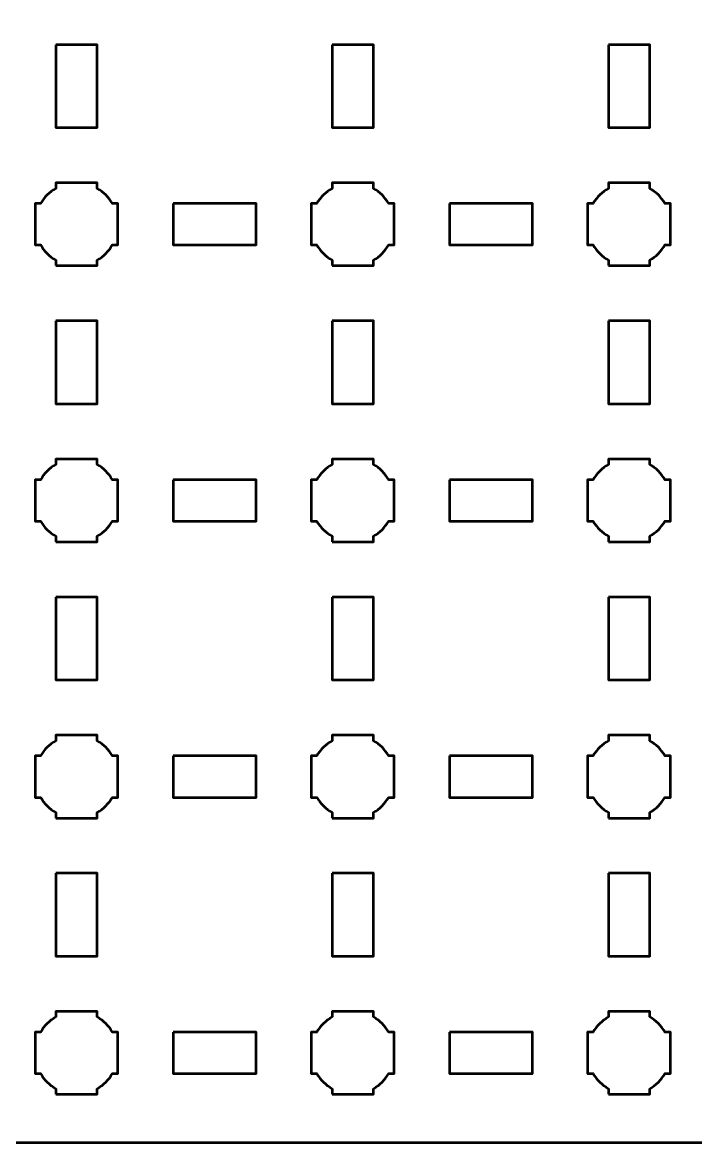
# Model space of a CAD drawing. Header units: centimetres. Extents: x -17.7 to 17.7, y -15.7 to 15.7.
# Drawn here: x -13.39 to -8.52, y -15.65 to -7.54 of the extents above; entities that cross this region are included whole.
import ezdxf

# ---------------------------------------------------------------- set-up
doc = ezdxf.new("R2010")
doc.units = ezdxf.units.CM
doc.header["$MEASUREMENT"] = 0
doc.layers.add('Layer 1', color=7, linetype='Continuous')

msp = doc.modelspace()

# ---------------------------------------------------------------- linework, layer by layer
at = {"layer": 'Layer 1', "lineweight": 53}
for points, knots in [([(-17.14996, 15.65004), (-17.14996, 15.65004), (17.14996, 15.65004), (17.14996, 15.65004), (17.14996, 15.65004), (17.42692, 15.65004), (17.65006, 15.42694), (17.65006, 15.14994), (17.65006, 15.14994), (17.65006, 15.14994), (17.65006, -15.14993), (17.65006, -15.14993), (17.65006, -15.14993), (17.65006, -15.42707), (17.42692, -15.65003), (17.14996, -15.65003), (17.14996, -15.65003), (17.14996, -15.65003), (-17.14996, -15.65003), (-17.14996, -15.65003), (-17.14996, -15.65003), (-17.42696, -15.65003), (-17.65005, -15.42707), (-17.65005, -15.14993), (-17.65005, -15.14993), (-17.65005, -15.14993), (-17.65005, 15.14994), (-17.65005, 15.14994), (-17.65005, 15.14994), (-17.65005, 15.42694), (-17.42696, 15.65004), (-17.14996, 15.65004)], [0, 0, 0, 0, 0.125, 0.125, 0.125, 0.125, 0.25, 0.25, 0.25, 0.25, 0.375, 0.375, 0.375, 0.375, 0.5, 0.5, 0.5, 0.5, 0.625, 0.625, 0.625, 0.625, 0.75, 0.75, 0.75, 0.75, 0.875, 0.875, 0.875, 0.875, 1, 1, 1, 1]), ([(-13.15009, -7.70001), (-13.15009, -7.70001), (-12.85009, -7.70001), (-12.85009, -7.70001), (-12.85009, -7.70001), (-12.85009, -7.70001), (-12.85009, -8.30001), (-12.85009, -8.30001), (-12.85009, -8.30001), (-12.85009, -8.30001), (-13.15009, -8.30001), (-13.15009, -8.30001), (-13.15009, -8.30001), (-13.15009, -8.30001), (-13.15009, -7.70001), (-13.15009, -7.70001)], [0, 0, 0, 0, 0.25, 0.25, 0.25, 0.25, 0.5, 0.5, 0.5, 0.5, 0.75, 0.75, 0.75, 0.75, 1, 1, 1, 1]), ([(-11.14998, -7.70001), (-11.14998, -7.70001), (-10.84998, -7.70001), (-10.84998, -7.70001), (-10.84998, -7.70001), (-10.84998, -7.70001), (-10.84998, -8.30001), (-10.84998, -8.30001), (-10.84998, -8.30001), (-10.84998, -8.30001), (-11.14998, -8.30001), (-11.14998, -8.30001), (-11.14998, -8.30001), (-11.14998, -8.30001), (-11.14998, -7.70001), (-11.14998, -7.70001)], [0, 0, 0, 0, 0.25, 0.25, 0.25, 0.25, 0.5, 0.5, 0.5, 0.5, 0.75, 0.75, 0.75, 0.75, 1, 1, 1, 1]), ([(-9.15005, -7.70001), (-9.15005, -7.70001), (-8.85005, -7.70001), (-8.85005, -7.70001), (-8.85005, -7.70001), (-8.85005, -7.70001), (-8.85005, -8.30001), (-8.85005, -8.30001), (-8.85005, -8.30001), (-8.85005, -8.30001), (-9.15005, -8.30001), (-9.15005, -8.30001), (-9.15005, -8.30001), (-9.15005, -8.30001), (-9.15005, -7.70001), (-9.15005, -7.70001)], [0, 0, 0, 0, 0.25, 0.25, 0.25, 0.25, 0.5, 0.5, 0.5, 0.5, 0.75, 0.75, 0.75, 0.75, 1, 1, 1, 1]), ([(-13.15009, -9.29989), (-13.15009, -9.29989), (-13.15009, -9.25978), (-13.15009, -9.25978), (-13.15009, -9.25978), (-13.19556, -9.23346), (-13.23345, -9.19543), (-13.25991, -9.14996), (-13.25991, -9.14996), (-13.25991, -9.14996), (-13.30002, -9.14996), (-13.30002, -9.14996), (-13.30002, -9.14996), (-13.30002, -9.14996), (-13.30002, -8.99989), (-13.30002, -8.99989), (-13.30002, -8.99989), (-13.30002, -8.99989), (-13.30002, -8.84996), (-13.30002, -8.84996), (-13.30002, -8.84996), (-13.30002, -8.84996), (-13.25991, -8.84996), (-13.25991, -8.84996), (-13.25991, -8.84996), (-13.23345, -8.80448), (-13.19556, -8.76645), (-13.15009, -8.74014), (-13.15009, -8.74014), (-13.15009, -8.74014), (-13.15009, -8.69988), (-13.15009, -8.69988), (-13.15009, -8.69988), (-13.15009, -8.69988), (-13.00002, -8.69988), (-13.00002, -8.69988), (-13.00002, -8.69988), (-13.00002, -8.69988), (-12.85009, -8.69988), (-12.85009, -8.69988), (-12.85009, -8.69988), (-12.85009, -8.69988), (-12.85009, -8.74014), (-12.85009, -8.74014), (-12.85009, -8.74014), (-12.80447, -8.76645), (-12.76655, -8.80448), (-12.74023, -8.84996), (-12.74023, -8.84996), (-12.74023, -8.84996), (-12.70002, -8.84996), (-12.70002, -8.84996), (-12.70002, -8.84996), (-12.70002, -8.84996), (-12.70002, -8.99989), (-12.70002, -8.99989), (-12.70002, -8.99989), (-12.70002, -8.99989), (-12.70002, -9.14996), (-12.70002, -9.14996), (-12.70002, -9.14996), (-12.70002, -9.14996), (-12.74023, -9.14996), (-12.74023, -9.14996), (-12.74023, -9.14996), (-12.76655, -9.19543), (-12.80447, -9.23346), (-12.85009, -9.25978), (-12.85009, -9.25978), (-12.85009, -9.25978), (-12.85009, -9.29989), (-12.85009, -9.29989), (-12.85009, -9.29989), (-12.85009, -9.29989), (-13.00002, -9.29989), (-13.00002, -9.29989), (-13.00002, -9.29989), (-13.00002, -9.29989), (-13.15009, -9.29989), (-13.15009, -9.29989)], [0, 0, 0, 0, 0.05, 0.05, 0.05, 0.05, 0.1, 0.1, 0.1, 0.1, 0.15, 0.15, 0.15, 0.15, 0.2, 0.2, 0.2, 0.2, 0.25, 0.25, 0.25, 0.25, 0.3, 0.3, 0.3, 0.3, 0.35, 0.35, 0.35, 0.35, 0.4, 0.4, 0.4, 0.4, 0.45, 0.45, 0.45, 0.45, 0.5, 0.5, 0.5, 0.5, 0.55, 0.55, 0.55, 0.55, 0.6, 0.6, 0.6, 0.6, 0.65, 0.65, 0.65, 0.65, 0.7, 0.7, 0.7, 0.7, 0.75, 0.75, 0.75, 0.75, 0.8, 0.8, 0.8, 0.8, 0.85, 0.85, 0.85, 0.85, 0.9, 0.9, 0.9, 0.9, 0.95, 0.95, 0.95, 0.95, 1, 1, 1, 1]), ([(-11.14998, -9.29989), (-11.14998, -9.29989), (-11.14998, -9.25978), (-11.14998, -9.25978), (-11.14998, -9.25978), (-11.1956, -9.23346), (-11.23348, -9.19543), (-11.2598, -9.14996), (-11.2598, -9.14996), (-11.2598, -9.14996), (-11.30005, -9.14996), (-11.30005, -9.14996), (-11.30005, -9.14996), (-11.30005, -9.14996), (-11.30005, -8.99989), (-11.30005, -8.99989), (-11.30005, -8.99989), (-11.30005, -8.99989), (-11.30005, -8.84996), (-11.30005, -8.84996), (-11.30005, -8.84996), (-11.30005, -8.84996), (-11.2598, -8.84996), (-11.2598, -8.84996), (-11.2598, -8.84996), (-11.23348, -8.80448), (-11.1956, -8.76645), (-11.14998, -8.74014), (-11.14998, -8.74014), (-11.14998, -8.74014), (-11.14998, -8.69988), (-11.14998, -8.69988), (-11.14998, -8.69988), (-11.14998, -8.69988), (-11.00005, -8.69988), (-11.00005, -8.69988), (-11.00005, -8.69988), (-11.00005, -8.69988), (-10.84998, -8.69988), (-10.84998, -8.69988), (-10.84998, -8.69988), (-10.84998, -8.69988), (-10.84998, -8.74014), (-10.84998, -8.74014), (-10.84998, -8.74014), (-10.80451, -8.76645), (-10.76648, -8.80448), (-10.74016, -8.84996), (-10.74016, -8.84996), (-10.74016, -8.84996), (-10.70005, -8.84996), (-10.70005, -8.84996), (-10.70005, -8.84996), (-10.70005, -8.84996), (-10.70005, -8.99989), (-10.70005, -8.99989), (-10.70005, -8.99989), (-10.70005, -8.99989), (-10.70005, -9.14996), (-10.70005, -9.14996), (-10.70005, -9.14996), (-10.70005, -9.14996), (-10.74016, -9.14996), (-10.74016, -9.14996), (-10.74016, -9.14996), (-10.76648, -9.19543), (-10.80451, -9.23346), (-10.84998, -9.25978), (-10.84998, -9.25978), (-10.84998, -9.25978), (-10.84998, -9.29989), (-10.84998, -9.29989), (-10.84998, -9.29989), (-10.84998, -9.29989), (-11.00005, -9.29989), (-11.00005, -9.29989), (-11.00005, -9.29989), (-11.00005, -9.29989), (-11.14998, -9.29989), (-11.14998, -9.29989)], [0, 0, 0, 0, 0.05, 0.05, 0.05, 0.05, 0.1, 0.1, 0.1, 0.1, 0.15, 0.15, 0.15, 0.15, 0.2, 0.2, 0.2, 0.2, 0.25, 0.25, 0.25, 0.25, 0.3, 0.3, 0.3, 0.3, 0.35, 0.35, 0.35, 0.35, 0.4, 0.4, 0.4, 0.4, 0.45, 0.45, 0.45, 0.45, 0.5, 0.5, 0.5, 0.5, 0.55, 0.55, 0.55, 0.55, 0.6, 0.6, 0.6, 0.6, 0.65, 0.65, 0.65, 0.65, 0.7, 0.7, 0.7, 0.7, 0.75, 0.75, 0.75, 0.75, 0.8, 0.8, 0.8, 0.8, 0.85, 0.85, 0.85, 0.85, 0.9, 0.9, 0.9, 0.9, 0.95, 0.95, 0.95, 0.95, 1, 1, 1, 1]), ([(-9.15005, -9.29989), (-9.15005, -9.29989), (-9.15005, -9.25978), (-9.15005, -9.25978), (-9.15005, -9.25978), (-9.19552, -9.23346), (-9.23355, -9.19543), (-9.25987, -9.14996), (-9.25987, -9.14996), (-9.25987, -9.14996), (-9.29998, -9.14996), (-9.29998, -9.14996), (-9.29998, -9.14996), (-9.29998, -9.14996), (-9.29998, -8.99989), (-9.29998, -8.99989), (-9.29998, -8.99989), (-9.29998, -8.99989), (-9.29998, -8.84996), (-9.29998, -8.84996), (-9.29998, -8.84996), (-9.29998, -8.84996), (-9.25987, -8.84996), (-9.25987, -8.84996), (-9.25987, -8.84996), (-9.23355, -8.80448), (-9.19552, -8.76645), (-9.15005, -8.74014), (-9.15005, -8.74014), (-9.15005, -8.74014), (-9.15005, -8.69988), (-9.15005, -8.69988), (-9.15005, -8.69988), (-9.15005, -8.69988), (-8.99998, -8.69988), (-8.99998, -8.69988), (-8.99998, -8.69988), (-8.99998, -8.69988), (-8.85005, -8.69988), (-8.85005, -8.69988), (-8.85005, -8.69988), (-8.85005, -8.69988), (-8.85005, -8.74014), (-8.85005, -8.74014), (-8.85005, -8.74014), (-8.80443, -8.76645), (-8.76654, -8.80448), (-8.74023, -8.84996), (-8.74023, -8.84996), (-8.74023, -8.84996), (-8.69998, -8.84996), (-8.69998, -8.84996), (-8.69998, -8.84996), (-8.69998, -8.84996), (-8.69998, -8.99989), (-8.69998, -8.99989), (-8.69998, -8.99989), (-8.69998, -8.99989), (-8.69998, -9.14996), (-8.69998, -9.14996), (-8.69998, -9.14996), (-8.69998, -9.14996), (-8.74023, -9.14996), (-8.74023, -9.14996), (-8.74023, -9.14996), (-8.76654, -9.19543), (-8.80443, -9.23346), (-8.85005, -9.25978), (-8.85005, -9.25978), (-8.85005, -9.25978), (-8.85005, -9.29989), (-8.85005, -9.29989), (-8.85005, -9.29989), (-8.85005, -9.29989), (-8.99998, -9.29989), (-8.99998, -9.29989), (-8.99998, -9.29989), (-8.99998, -9.29989), (-9.15005, -9.29989), (-9.15005, -9.29989)], [0, 0, 0, 0, 0.05, 0.05, 0.05, 0.05, 0.1, 0.1, 0.1, 0.1, 0.15, 0.15, 0.15, 0.15, 0.2, 0.2, 0.2, 0.2, 0.25, 0.25, 0.25, 0.25, 0.3, 0.3, 0.3, 0.3, 0.35, 0.35, 0.35, 0.35, 0.4, 0.4, 0.4, 0.4, 0.45, 0.45, 0.45, 0.45, 0.5, 0.5, 0.5, 0.5, 0.55, 0.55, 0.55, 0.55, 0.6, 0.6, 0.6, 0.6, 0.65, 0.65, 0.65, 0.65, 0.7, 0.7, 0.7, 0.7, 0.75, 0.75, 0.75, 0.75, 0.8, 0.8, 0.8, 0.8, 0.85, 0.85, 0.85, 0.85, 0.9, 0.9, 0.9, 0.9, 0.95, 0.95, 0.95, 0.95, 1, 1, 1, 1]), ([(-12.29997, -8.84996), (-12.29997, -8.84996), (-11.69996, -8.84996), (-11.69996, -8.84996), (-11.69996, -8.84996), (-11.69996, -8.84996), (-11.69996, -9.14996), (-11.69996, -9.14996), (-11.69996, -9.14996), (-11.69996, -9.14996), (-12.29997, -9.14996), (-12.29997, -9.14996), (-12.29997, -9.14996), (-12.29997, -9.14996), (-12.29997, -8.84996), (-12.29997, -8.84996)], [0, 0, 0, 0, 0.25, 0.25, 0.25, 0.25, 0.5, 0.5, 0.5, 0.5, 0.75, 0.75, 0.75, 0.75, 1, 1, 1, 1]), ([(-10.3, -8.84996), (-10.3, -8.84996), (-9.69999, -8.84996), (-9.69999, -8.84996), (-9.69999, -8.84996), (-9.69999, -8.84996), (-9.69999, -9.14996), (-9.69999, -9.14996), (-9.69999, -9.14996), (-9.69999, -9.14996), (-10.3, -9.14996), (-10.3, -9.14996), (-10.3, -9.14996), (-10.3, -9.14996), (-10.3, -8.84996), (-10.3, -8.84996)], [0, 0, 0, 0, 0.25, 0.25, 0.25, 0.25, 0.5, 0.5, 0.5, 0.5, 0.75, 0.75, 0.75, 0.75, 1, 1, 1, 1]), ([(-13.15009, -9.70008), (-13.15009, -9.70008), (-12.85009, -9.70008), (-12.85009, -9.70008), (-12.85009, -9.70008), (-12.85009, -9.70008), (-12.85009, -10.30008), (-12.85009, -10.30008), (-12.85009, -10.30008), (-12.85009, -10.30008), (-13.15009, -10.30008), (-13.15009, -10.30008), (-13.15009, -10.30008), (-13.15009, -10.30008), (-13.15009, -9.70008), (-13.15009, -9.70008)], [0, 0, 0, 0, 0.25, 0.25, 0.25, 0.25, 0.5, 0.5, 0.5, 0.5, 0.75, 0.75, 0.75, 0.75, 1, 1, 1, 1]), ([(-11.14998, -9.70008), (-11.14998, -9.70008), (-10.84998, -9.70008), (-10.84998, -9.70008), (-10.84998, -9.70008), (-10.84998, -9.70008), (-10.84998, -10.30008), (-10.84998, -10.30008), (-10.84998, -10.30008), (-10.84998, -10.30008), (-11.14998, -10.30008), (-11.14998, -10.30008), (-11.14998, -10.30008), (-11.14998, -10.30008), (-11.14998, -9.70008), (-11.14998, -9.70008)], [0, 0, 0, 0, 0.25, 0.25, 0.25, 0.25, 0.5, 0.5, 0.5, 0.5, 0.75, 0.75, 0.75, 0.75, 1, 1, 1, 1]), ([(-9.15005, -9.70008), (-9.15005, -9.70008), (-8.85005, -9.70008), (-8.85005, -9.70008), (-8.85005, -9.70008), (-8.85005, -9.70008), (-8.85005, -10.30008), (-8.85005, -10.30008), (-8.85005, -10.30008), (-8.85005, -10.30008), (-9.15005, -10.30008), (-9.15005, -10.30008), (-9.15005, -10.30008), (-9.15005, -10.30008), (-9.15005, -9.70008), (-9.15005, -9.70008)], [0, 0, 0, 0, 0.25, 0.25, 0.25, 0.25, 0.5, 0.5, 0.5, 0.5, 0.75, 0.75, 0.75, 0.75, 1, 1, 1, 1]), ([(-13.15009, -11.29996), (-13.15009, -11.29996), (-13.15009, -11.25975), (-13.15009, -11.25975), (-13.15009, -11.25975), (-13.19556, -11.23343), (-13.23345, -11.19551), (-13.25991, -11.14989), (-13.25991, -11.14989), (-13.25991, -11.14989), (-13.30002, -11.14989), (-13.30002, -11.14989), (-13.30002, -11.14989), (-13.30002, -11.14989), (-13.30002, -10.99996), (-13.30002, -10.99996), (-13.30002, -10.99996), (-13.30002, -10.99996), (-13.30002, -10.84992), (-13.30002, -10.84992), (-13.30002, -10.84992), (-13.30002, -10.84992), (-13.25991, -10.84992), (-13.25991, -10.84992), (-13.25991, -10.84992), (-13.23345, -10.80445), (-13.19556, -10.76639), (-13.15009, -10.74007), (-13.15009, -10.74007), (-13.15009, -10.74007), (-13.15009, -10.69999), (-13.15009, -10.69999), (-13.15009, -10.69999), (-13.15009, -10.69999), (-13.00002, -10.69999), (-13.00002, -10.69999), (-13.00002, -10.69999), (-13.00002, -10.69999), (-12.85009, -10.69999), (-12.85009, -10.69999), (-12.85009, -10.69999), (-12.85009, -10.69999), (-12.85009, -10.74007), (-12.85009, -10.74007), (-12.85009, -10.74007), (-12.80447, -10.76639), (-12.76655, -10.80445), (-12.74023, -10.84992), (-12.74023, -10.84992), (-12.74023, -10.84992), (-12.70002, -10.84992), (-12.70002, -10.84992), (-12.70002, -10.84992), (-12.70002, -10.84992), (-12.70002, -10.99996), (-12.70002, -10.99996), (-12.70002, -10.99996), (-12.70002, -10.99996), (-12.70002, -11.14989), (-12.70002, -11.14989), (-12.70002, -11.14989), (-12.70002, -11.14989), (-12.74023, -11.14989), (-12.74023, -11.14989), (-12.74023, -11.14989), (-12.76655, -11.19551), (-12.80447, -11.23343), (-12.85009, -11.25975), (-12.85009, -11.25975), (-12.85009, -11.25975), (-12.85009, -11.29996), (-12.85009, -11.29996), (-12.85009, -11.29996), (-12.85009, -11.29996), (-13.00002, -11.29996), (-13.00002, -11.29996), (-13.00002, -11.29996), (-13.00002, -11.29996), (-13.15009, -11.29996), (-13.15009, -11.29996)], [0, 0, 0, 0, 0.05, 0.05, 0.05, 0.05, 0.1, 0.1, 0.1, 0.1, 0.15, 0.15, 0.15, 0.15, 0.2, 0.2, 0.2, 0.2, 0.25, 0.25, 0.25, 0.25, 0.3, 0.3, 0.3, 0.3, 0.35, 0.35, 0.35, 0.35, 0.4, 0.4, 0.4, 0.4, 0.45, 0.45, 0.45, 0.45, 0.5, 0.5, 0.5, 0.5, 0.55, 0.55, 0.55, 0.55, 0.6, 0.6, 0.6, 0.6, 0.65, 0.65, 0.65, 0.65, 0.7, 0.7, 0.7, 0.7, 0.75, 0.75, 0.75, 0.75, 0.8, 0.8, 0.8, 0.8, 0.85, 0.85, 0.85, 0.85, 0.9, 0.9, 0.9, 0.9, 0.95, 0.95, 0.95, 0.95, 1, 1, 1, 1]), ([(-11.14998, -11.29996), (-11.14998, -11.29996), (-11.14998, -11.25975), (-11.14998, -11.25975), (-11.14998, -11.25975), (-11.1956, -11.23343), (-11.23348, -11.19551), (-11.2598, -11.14989), (-11.2598, -11.14989), (-11.2598, -11.14989), (-11.30005, -11.14989), (-11.30005, -11.14989), (-11.30005, -11.14989), (-11.30005, -11.14989), (-11.30005, -10.99996), (-11.30005, -10.99996), (-11.30005, -10.99996), (-11.30005, -10.99996), (-11.30005, -10.84992), (-11.30005, -10.84992), (-11.30005, -10.84992), (-11.30005, -10.84992), (-11.2598, -10.84992), (-11.2598, -10.84992), (-11.2598, -10.84992), (-11.23348, -10.80445), (-11.1956, -10.76639), (-11.14998, -10.74007), (-11.14998, -10.74007), (-11.14998, -10.74007), (-11.14998, -10.69999), (-11.14998, -10.69999), (-11.14998, -10.69999), (-11.14998, -10.69999), (-11.00005, -10.69999), (-11.00005, -10.69999), (-11.00005, -10.69999), (-11.00005, -10.69999), (-10.84998, -10.69999), (-10.84998, -10.69999), (-10.84998, -10.69999), (-10.84998, -10.69999), (-10.84998, -10.74007), (-10.84998, -10.74007), (-10.84998, -10.74007), (-10.80451, -10.76639), (-10.76648, -10.80445), (-10.74016, -10.84992), (-10.74016, -10.84992), (-10.74016, -10.84992), (-10.70005, -10.84992), (-10.70005, -10.84992), (-10.70005, -10.84992), (-10.70005, -10.84992), (-10.70005, -10.99996), (-10.70005, -10.99996), (-10.70005, -10.99996), (-10.70005, -10.99996), (-10.70005, -11.14989), (-10.70005, -11.14989), (-10.70005, -11.14989), (-10.70005, -11.14989), (-10.74016, -11.14989), (-10.74016, -11.14989), (-10.74016, -11.14989), (-10.76648, -11.19551), (-10.80451, -11.23343), (-10.84998, -11.25975), (-10.84998, -11.25975), (-10.84998, -11.25975), (-10.84998, -11.29996), (-10.84998, -11.29996), (-10.84998, -11.29996), (-10.84998, -11.29996), (-11.00005, -11.29996), (-11.00005, -11.29996), (-11.00005, -11.29996), (-11.00005, -11.29996), (-11.14998, -11.29996), (-11.14998, -11.29996)], [0, 0, 0, 0, 0.05, 0.05, 0.05, 0.05, 0.1, 0.1, 0.1, 0.1, 0.15, 0.15, 0.15, 0.15, 0.2, 0.2, 0.2, 0.2, 0.25, 0.25, 0.25, 0.25, 0.3, 0.3, 0.3, 0.3, 0.35, 0.35, 0.35, 0.35, 0.4, 0.4, 0.4, 0.4, 0.45, 0.45, 0.45, 0.45, 0.5, 0.5, 0.5, 0.5, 0.55, 0.55, 0.55, 0.55, 0.6, 0.6, 0.6, 0.6, 0.65, 0.65, 0.65, 0.65, 0.7, 0.7, 0.7, 0.7, 0.75, 0.75, 0.75, 0.75, 0.8, 0.8, 0.8, 0.8, 0.85, 0.85, 0.85, 0.85, 0.9, 0.9, 0.9, 0.9, 0.95, 0.95, 0.95, 0.95, 1, 1, 1, 1]), ([(-9.15005, -11.29996), (-9.15005, -11.29996), (-9.15005, -11.25975), (-9.15005, -11.25975), (-9.15005, -11.25975), (-9.19552, -11.23343), (-9.23355, -11.19551), (-9.25987, -11.14989), (-9.25987, -11.14989), (-9.25987, -11.14989), (-9.29998, -11.14989), (-9.29998, -11.14989), (-9.29998, -11.14989), (-9.29998, -11.14989), (-9.29998, -10.99996), (-9.29998, -10.99996), (-9.29998, -10.99996), (-9.29998, -10.99996), (-9.29998, -10.84992), (-9.29998, -10.84992), (-9.29998, -10.84992), (-9.29998, -10.84992), (-9.25987, -10.84992), (-9.25987, -10.84992), (-9.25987, -10.84992), (-9.23355, -10.80445), (-9.19552, -10.76639), (-9.15005, -10.74007), (-9.15005, -10.74007), (-9.15005, -10.74007), (-9.15005, -10.69999), (-9.15005, -10.69999), (-9.15005, -10.69999), (-9.15005, -10.69999), (-8.99998, -10.69999), (-8.99998, -10.69999), (-8.99998, -10.69999), (-8.99998, -10.69999), (-8.85005, -10.69999), (-8.85005, -10.69999), (-8.85005, -10.69999), (-8.85005, -10.69999), (-8.85005, -10.74007), (-8.85005, -10.74007), (-8.85005, -10.74007), (-8.80443, -10.76639), (-8.76654, -10.80445), (-8.74023, -10.84992), (-8.74023, -10.84992), (-8.74023, -10.84992), (-8.69998, -10.84992), (-8.69998, -10.84992), (-8.69998, -10.84992), (-8.69998, -10.84992), (-8.69998, -10.99996), (-8.69998, -10.99996), (-8.69998, -10.99996), (-8.69998, -10.99996), (-8.69998, -11.14989), (-8.69998, -11.14989), (-8.69998, -11.14989), (-8.69998, -11.14989), (-8.74023, -11.14989), (-8.74023, -11.14989), (-8.74023, -11.14989), (-8.76654, -11.19551), (-8.80443, -11.23343), (-8.85005, -11.25975), (-8.85005, -11.25975), (-8.85005, -11.25975), (-8.85005, -11.29996), (-8.85005, -11.29996), (-8.85005, -11.29996), (-8.85005, -11.29996), (-8.99998, -11.29996), (-8.99998, -11.29996), (-8.99998, -11.29996), (-8.99998, -11.29996), (-9.15005, -11.29996), (-9.15005, -11.29996)], [0, 0, 0, 0, 0.05, 0.05, 0.05, 0.05, 0.1, 0.1, 0.1, 0.1, 0.15, 0.15, 0.15, 0.15, 0.2, 0.2, 0.2, 0.2, 0.25, 0.25, 0.25, 0.25, 0.3, 0.3, 0.3, 0.3, 0.35, 0.35, 0.35, 0.35, 0.4, 0.4, 0.4, 0.4, 0.45, 0.45, 0.45, 0.45, 0.5, 0.5, 0.5, 0.5, 0.55, 0.55, 0.55, 0.55, 0.6, 0.6, 0.6, 0.6, 0.65, 0.65, 0.65, 0.65, 0.7, 0.7, 0.7, 0.7, 0.75, 0.75, 0.75, 0.75, 0.8, 0.8, 0.8, 0.8, 0.85, 0.85, 0.85, 0.85, 0.9, 0.9, 0.9, 0.9, 0.95, 0.95, 0.95, 0.95, 1, 1, 1, 1]), ([(-12.29997, -10.85003), (-12.29997, -10.85003), (-11.69996, -10.85003), (-11.69996, -10.85003), (-11.69996, -10.85003), (-11.69996, -10.85003), (-11.69996, -11.15003), (-11.69996, -11.15003), (-11.69996, -11.15003), (-11.69996, -11.15003), (-12.29997, -11.15003), (-12.29997, -11.15003), (-12.29997, -11.15003), (-12.29997, -11.15003), (-12.29997, -10.85003), (-12.29997, -10.85003)], [0, 0, 0, 0, 0.25, 0.25, 0.25, 0.25, 0.5, 0.5, 0.5, 0.5, 0.75, 0.75, 0.75, 0.75, 1, 1, 1, 1]), ([(-10.3, -10.85003), (-10.3, -10.85003), (-9.69999, -10.85003), (-9.69999, -10.85003), (-9.69999, -10.85003), (-9.69999, -10.85003), (-9.69999, -11.15003), (-9.69999, -11.15003), (-9.69999, -11.15003), (-9.69999, -11.15003), (-10.3, -11.15003), (-10.3, -11.15003), (-10.3, -11.15003), (-10.3, -11.15003), (-10.3, -10.85003), (-10.3, -10.85003)], [0, 0, 0, 0, 0.25, 0.25, 0.25, 0.25, 0.5, 0.5, 0.5, 0.5, 0.75, 0.75, 0.75, 0.75, 1, 1, 1, 1]), ([(-13.15009, -11.70001), (-13.15009, -11.70001), (-12.85009, -11.70001), (-12.85009, -11.70001), (-12.85009, -11.70001), (-12.85009, -11.70001), (-12.85009, -12.30002), (-12.85009, -12.30002), (-12.85009, -12.30002), (-12.85009, -12.30002), (-13.15009, -12.30002), (-13.15009, -12.30002), (-13.15009, -12.30002), (-13.15009, -12.30002), (-13.15009, -11.70001), (-13.15009, -11.70001)], [0, 0, 0, 0, 0.25, 0.25, 0.25, 0.25, 0.5, 0.5, 0.5, 0.5, 0.75, 0.75, 0.75, 0.75, 1, 1, 1, 1]), ([(-11.14998, -11.70001), (-11.14998, -11.70001), (-10.84998, -11.70001), (-10.84998, -11.70001), (-10.84998, -11.70001), (-10.84998, -11.70001), (-10.84998, -12.30002), (-10.84998, -12.30002), (-10.84998, -12.30002), (-10.84998, -12.30002), (-11.14998, -12.30002), (-11.14998, -12.30002), (-11.14998, -12.30002), (-11.14998, -12.30002), (-11.14998, -11.70001), (-11.14998, -11.70001)], [0, 0, 0, 0, 0.25, 0.25, 0.25, 0.25, 0.5, 0.5, 0.5, 0.5, 0.75, 0.75, 0.75, 0.75, 1, 1, 1, 1]), ([(-9.15005, -11.70001), (-9.15005, -11.70001), (-8.85005, -11.70001), (-8.85005, -11.70001), (-8.85005, -11.70001), (-8.85005, -11.70001), (-8.85005, -12.30002), (-8.85005, -12.30002), (-8.85005, -12.30002), (-8.85005, -12.30002), (-9.15005, -12.30002), (-9.15005, -12.30002), (-9.15005, -12.30002), (-9.15005, -12.30002), (-9.15005, -11.70001), (-9.15005, -11.70001)], [0, 0, 0, 0, 0.25, 0.25, 0.25, 0.25, 0.5, 0.5, 0.5, 0.5, 0.75, 0.75, 0.75, 0.75, 1, 1, 1, 1]), ([(-13.15009, -13.29993), (-13.15009, -13.29993), (-13.15009, -13.25982), (-13.15009, -13.25982), (-13.15009, -13.25982), (-13.19556, -13.2335), (-13.23345, -13.19547), (-13.25991, -13.15), (-13.25991, -13.15), (-13.25991, -13.15), (-13.30002, -13.15), (-13.30002, -13.15), (-13.30002, -13.15), (-13.30002, -13.15), (-13.30002, -12.99993), (-13.30002, -12.99993), (-13.30002, -12.99993), (-13.30002, -12.99993), (-13.30002, -12.85), (-13.30002, -12.85), (-13.30002, -12.85), (-13.30002, -12.85), (-13.25991, -12.85), (-13.25991, -12.85), (-13.25991, -12.85), (-13.23345, -12.80438), (-13.19556, -12.7665), (-13.15009, -12.74018), (-13.15009, -12.74018), (-13.15009, -12.74018), (-13.15009, -12.69993), (-13.15009, -12.69993), (-13.15009, -12.69993), (-13.15009, -12.69993), (-13.00002, -12.69993), (-13.00002, -12.69993), (-13.00002, -12.69993), (-13.00002, -12.69993), (-12.85009, -12.69993), (-12.85009, -12.69993), (-12.85009, -12.69993), (-12.85009, -12.69993), (-12.85009, -12.74018), (-12.85009, -12.74018), (-12.85009, -12.74018), (-12.80447, -12.7665), (-12.76655, -12.80438), (-12.74023, -12.85), (-12.74023, -12.85), (-12.74023, -12.85), (-12.70002, -12.85), (-12.70002, -12.85), (-12.70002, -12.85), (-12.70002, -12.85), (-12.70002, -12.99993), (-12.70002, -12.99993), (-12.70002, -12.99993), (-12.70002, -12.99993), (-12.70002, -13.15), (-12.70002, -13.15), (-12.70002, -13.15), (-12.70002, -13.15), (-12.74023, -13.15), (-12.74023, -13.15), (-12.74023, -13.15), (-12.76655, -13.19547), (-12.80447, -13.2335), (-12.85009, -13.25982), (-12.85009, -13.25982), (-12.85009, -13.25982), (-12.85009, -13.29993), (-12.85009, -13.29993), (-12.85009, -13.29993), (-12.85009, -13.29993), (-13.00002, -13.29993), (-13.00002, -13.29993), (-13.00002, -13.29993), (-13.00002, -13.29993), (-13.15009, -13.29993), (-13.15009, -13.29993)], [0, 0, 0, 0, 0.05, 0.05, 0.05, 0.05, 0.1, 0.1, 0.1, 0.1, 0.15, 0.15, 0.15, 0.15, 0.2, 0.2, 0.2, 0.2, 0.25, 0.25, 0.25, 0.25, 0.3, 0.3, 0.3, 0.3, 0.35, 0.35, 0.35, 0.35, 0.4, 0.4, 0.4, 0.4, 0.45, 0.45, 0.45, 0.45, 0.5, 0.5, 0.5, 0.5, 0.55, 0.55, 0.55, 0.55, 0.6, 0.6, 0.6, 0.6, 0.65, 0.65, 0.65, 0.65, 0.7, 0.7, 0.7, 0.7, 0.75, 0.75, 0.75, 0.75, 0.8, 0.8, 0.8, 0.8, 0.85, 0.85, 0.85, 0.85, 0.9, 0.9, 0.9, 0.9, 0.95, 0.95, 0.95, 0.95, 1, 1, 1, 1]), ([(-11.14998, -13.29993), (-11.14998, -13.29993), (-11.14998, -13.25982), (-11.14998, -13.25982), (-11.14998, -13.25982), (-11.1956, -13.2335), (-11.23348, -13.19547), (-11.2598, -13.15), (-11.2598, -13.15), (-11.2598, -13.15), (-11.30005, -13.15), (-11.30005, -13.15), (-11.30005, -13.15), (-11.30005, -13.15), (-11.30005, -12.99993), (-11.30005, -12.99993), (-11.30005, -12.99993), (-11.30005, -12.99993), (-11.30005, -12.85), (-11.30005, -12.85), (-11.30005, -12.85), (-11.30005, -12.85), (-11.2598, -12.85), (-11.2598, -12.85), (-11.2598, -12.85), (-11.23348, -12.80438), (-11.1956, -12.7665), (-11.14998, -12.74018), (-11.14998, -12.74018), (-11.14998, -12.74018), (-11.14998, -12.69993), (-11.14998, -12.69993), (-11.14998, -12.69993), (-11.14998, -12.69993), (-11.00005, -12.69993), (-11.00005, -12.69993), (-11.00005, -12.69993), (-11.00005, -12.69993), (-10.84998, -12.69993), (-10.84998, -12.69993), (-10.84998, -12.69993), (-10.84998, -12.69993), (-10.84998, -12.74018), (-10.84998, -12.74018), (-10.84998, -12.74018), (-10.80451, -12.7665), (-10.76648, -12.80438), (-10.74016, -12.85), (-10.74016, -12.85), (-10.74016, -12.85), (-10.70005, -12.85), (-10.70005, -12.85), (-10.70005, -12.85), (-10.70005, -12.85), (-10.70005, -12.99993), (-10.70005, -12.99993), (-10.70005, -12.99993), (-10.70005, -12.99993), (-10.70005, -13.15), (-10.70005, -13.15), (-10.70005, -13.15), (-10.70005, -13.15), (-10.74016, -13.15), (-10.74016, -13.15), (-10.74016, -13.15), (-10.76648, -13.19547), (-10.80451, -13.2335), (-10.84998, -13.25982), (-10.84998, -13.25982), (-10.84998, -13.25982), (-10.84998, -13.29993), (-10.84998, -13.29993), (-10.84998, -13.29993), (-10.84998, -13.29993), (-11.00005, -13.29993), (-11.00005, -13.29993), (-11.00005, -13.29993), (-11.00005, -13.29993), (-11.14998, -13.29993), (-11.14998, -13.29993)], [0, 0, 0, 0, 0.05, 0.05, 0.05, 0.05, 0.1, 0.1, 0.1, 0.1, 0.15, 0.15, 0.15, 0.15, 0.2, 0.2, 0.2, 0.2, 0.25, 0.25, 0.25, 0.25, 0.3, 0.3, 0.3, 0.3, 0.35, 0.35, 0.35, 0.35, 0.4, 0.4, 0.4, 0.4, 0.45, 0.45, 0.45, 0.45, 0.5, 0.5, 0.5, 0.5, 0.55, 0.55, 0.55, 0.55, 0.6, 0.6, 0.6, 0.6, 0.65, 0.65, 0.65, 0.65, 0.7, 0.7, 0.7, 0.7, 0.75, 0.75, 0.75, 0.75, 0.8, 0.8, 0.8, 0.8, 0.85, 0.85, 0.85, 0.85, 0.9, 0.9, 0.9, 0.9, 0.95, 0.95, 0.95, 0.95, 1, 1, 1, 1]), ([(-9.15005, -13.29993), (-9.15005, -13.29993), (-9.15005, -13.25982), (-9.15005, -13.25982), (-9.15005, -13.25982), (-9.19552, -13.2335), (-9.23355, -13.19547), (-9.25987, -13.15), (-9.25987, -13.15), (-9.25987, -13.15), (-9.29998, -13.15), (-9.29998, -13.15), (-9.29998, -13.15), (-9.29998, -13.15), (-9.29998, -12.99993), (-9.29998, -12.99993), (-9.29998, -12.99993), (-9.29998, -12.99993), (-9.29998, -12.85), (-9.29998, -12.85), (-9.29998, -12.85), (-9.29998, -12.85), (-9.25987, -12.85), (-9.25987, -12.85), (-9.25987, -12.85), (-9.23355, -12.80438), (-9.19552, -12.7665), (-9.15005, -12.74018), (-9.15005, -12.74018), (-9.15005, -12.74018), (-9.15005, -12.69993), (-9.15005, -12.69993), (-9.15005, -12.69993), (-9.15005, -12.69993), (-8.99998, -12.69993), (-8.99998, -12.69993), (-8.99998, -12.69993), (-8.99998, -12.69993), (-8.85005, -12.69993), (-8.85005, -12.69993), (-8.85005, -12.69993), (-8.85005, -12.69993), (-8.85005, -12.74018), (-8.85005, -12.74018), (-8.85005, -12.74018), (-8.80443, -12.7665), (-8.76654, -12.80438), (-8.74023, -12.85), (-8.74023, -12.85), (-8.74023, -12.85), (-8.69998, -12.85), (-8.69998, -12.85), (-8.69998, -12.85), (-8.69998, -12.85), (-8.69998, -12.99993), (-8.69998, -12.99993), (-8.69998, -12.99993), (-8.69998, -12.99993), (-8.69998, -13.15), (-8.69998, -13.15), (-8.69998, -13.15), (-8.69998, -13.15), (-8.74023, -13.15), (-8.74023, -13.15), (-8.74023, -13.15), (-8.76654, -13.19547), (-8.80443, -13.2335), (-8.85005, -13.25982), (-8.85005, -13.25982), (-8.85005, -13.25982), (-8.85005, -13.29993), (-8.85005, -13.29993), (-8.85005, -13.29993), (-8.85005, -13.29993), (-8.99998, -13.29993), (-8.99998, -13.29993), (-8.99998, -13.29993), (-8.99998, -13.29993), (-9.15005, -13.29993), (-9.15005, -13.29993)], [0, 0, 0, 0, 0.05, 0.05, 0.05, 0.05, 0.1, 0.1, 0.1, 0.1, 0.15, 0.15, 0.15, 0.15, 0.2, 0.2, 0.2, 0.2, 0.25, 0.25, 0.25, 0.25, 0.3, 0.3, 0.3, 0.3, 0.35, 0.35, 0.35, 0.35, 0.4, 0.4, 0.4, 0.4, 0.45, 0.45, 0.45, 0.45, 0.5, 0.5, 0.5, 0.5, 0.55, 0.55, 0.55, 0.55, 0.6, 0.6, 0.6, 0.6, 0.65, 0.65, 0.65, 0.65, 0.7, 0.7, 0.7, 0.7, 0.75, 0.75, 0.75, 0.75, 0.8, 0.8, 0.8, 0.8, 0.85, 0.85, 0.85, 0.85, 0.9, 0.9, 0.9, 0.9, 0.95, 0.95, 0.95, 0.95, 1, 1, 1, 1]), ([(-12.29997, -12.85), (-12.29997, -12.85), (-11.69996, -12.85), (-11.69996, -12.85), (-11.69996, -12.85), (-11.69996, -12.85), (-11.69996, -13.15), (-11.69996, -13.15), (-11.69996, -13.15), (-11.69996, -13.15), (-12.29997, -13.15), (-12.29997, -13.15), (-12.29997, -13.15), (-12.29997, -13.15), (-12.29997, -12.85), (-12.29997, -12.85)], [0, 0, 0, 0, 0.25, 0.25, 0.25, 0.25, 0.5, 0.5, 0.5, 0.5, 0.75, 0.75, 0.75, 0.75, 1, 1, 1, 1]), ([(-10.3, -12.85), (-10.3, -12.85), (-9.69999, -12.85), (-9.69999, -12.85), (-9.69999, -12.85), (-9.69999, -12.85), (-9.69999, -13.15), (-9.69999, -13.15), (-9.69999, -13.15), (-9.69999, -13.15), (-10.3, -13.15), (-10.3, -13.15), (-10.3, -13.15), (-10.3, -13.15), (-10.3, -12.85), (-10.3, -12.85)], [0, 0, 0, 0, 0.25, 0.25, 0.25, 0.25, 0.5, 0.5, 0.5, 0.5, 0.75, 0.75, 0.75, 0.75, 1, 1, 1, 1]), ([(-13.15009, -13.69998), (-13.15009, -13.69998), (-12.85009, -13.69998), (-12.85009, -13.69998), (-12.85009, -13.69998), (-12.85009, -13.69998), (-12.85009, -14.29998), (-12.85009, -14.29998), (-12.85009, -14.29998), (-12.85009, -14.29998), (-13.15009, -14.29998), (-13.15009, -14.29998), (-13.15009, -14.29998), (-13.15009, -14.29998), (-13.15009, -13.69998), (-13.15009, -13.69998)], [0, 0, 0, 0, 0.25, 0.25, 0.25, 0.25, 0.5, 0.5, 0.5, 0.5, 0.75, 0.75, 0.75, 0.75, 1, 1, 1, 1]), ([(-11.14998, -13.69998), (-11.14998, -13.69998), (-10.84998, -13.69998), (-10.84998, -13.69998), (-10.84998, -13.69998), (-10.84998, -13.69998), (-10.84998, -14.29998), (-10.84998, -14.29998), (-10.84998, -14.29998), (-10.84998, -14.29998), (-11.14998, -14.29998), (-11.14998, -14.29998), (-11.14998, -14.29998), (-11.14998, -14.29998), (-11.14998, -13.69998), (-11.14998, -13.69998)], [0, 0, 0, 0, 0.25, 0.25, 0.25, 0.25, 0.5, 0.5, 0.5, 0.5, 0.75, 0.75, 0.75, 0.75, 1, 1, 1, 1]), ([(-9.15005, -13.69998), (-9.15005, -13.69998), (-8.85005, -13.69998), (-8.85005, -13.69998), (-8.85005, -13.69998), (-8.85005, -13.69998), (-8.85005, -14.29998), (-8.85005, -14.29998), (-8.85005, -14.29998), (-8.85005, -14.29998), (-9.15005, -14.29998), (-9.15005, -14.29998), (-9.15005, -14.29998), (-9.15005, -14.29998), (-9.15005, -13.69998), (-9.15005, -13.69998)], [0, 0, 0, 0, 0.25, 0.25, 0.25, 0.25, 0.5, 0.5, 0.5, 0.5, 0.75, 0.75, 0.75, 0.75, 1, 1, 1, 1]), ([(-13.15009, -15.3), (-13.15009, -15.3), (-13.15009, -15.25975), (-13.15009, -15.25975), (-13.15009, -15.25975), (-13.19556, -15.23343), (-13.23345, -15.19541), (-13.25991, -15.14993), (-13.25991, -15.14993), (-13.25991, -15.14993), (-13.30002, -15.14993), (-13.30002, -15.14993), (-13.30002, -15.14993), (-13.30002, -15.14993), (-13.30002, -15), (-13.30002, -15), (-13.30002, -15), (-13.30002, -15), (-13.30002, -14.84993), (-13.30002, -14.84993), (-13.30002, -14.84993), (-13.30002, -14.84993), (-13.25991, -14.84993), (-13.25991, -14.84993), (-13.25991, -14.84993), (-13.23345, -14.80446), (-13.19556, -14.76643), (-13.15009, -14.74011), (-13.15009, -14.74011), (-13.15009, -14.74011), (-13.15009, -14.7), (-13.15009, -14.7), (-13.15009, -14.7), (-13.15009, -14.7), (-13.00002, -14.7), (-13.00002, -14.7), (-13.00002, -14.7), (-13.00002, -14.7), (-12.85009, -14.7), (-12.85009, -14.7), (-12.85009, -14.7), (-12.85009, -14.7), (-12.85009, -14.74011), (-12.85009, -14.74011), (-12.85009, -14.74011), (-12.80447, -14.76643), (-12.76655, -14.80446), (-12.74023, -14.84993), (-12.74023, -14.84993), (-12.74023, -14.84993), (-12.70002, -14.84993), (-12.70002, -14.84993), (-12.70002, -14.84993), (-12.70002, -14.84993), (-12.70002, -15), (-12.70002, -15), (-12.70002, -15), (-12.70002, -15), (-12.70002, -15.14993), (-12.70002, -15.14993), (-12.70002, -15.14993), (-12.70002, -15.14993), (-12.74023, -15.14993), (-12.74023, -15.14993), (-12.74023, -15.14993), (-12.76655, -15.19541), (-12.80447, -15.23343), (-12.85009, -15.25975), (-12.85009, -15.25975), (-12.85009, -15.25975), (-12.85009, -15.3), (-12.85009, -15.3), (-12.85009, -15.3), (-12.85009, -15.3), (-13.00002, -15.3), (-13.00002, -15.3), (-13.00002, -15.3), (-13.00002, -15.3), (-13.15009, -15.3), (-13.15009, -15.3)], [0, 0, 0, 0, 0.05, 0.05, 0.05, 0.05, 0.1, 0.1, 0.1, 0.1, 0.15, 0.15, 0.15, 0.15, 0.2, 0.2, 0.2, 0.2, 0.25, 0.25, 0.25, 0.25, 0.3, 0.3, 0.3, 0.3, 0.35, 0.35, 0.35, 0.35, 0.4, 0.4, 0.4, 0.4, 0.45, 0.45, 0.45, 0.45, 0.5, 0.5, 0.5, 0.5, 0.55, 0.55, 0.55, 0.55, 0.6, 0.6, 0.6, 0.6, 0.65, 0.65, 0.65, 0.65, 0.7, 0.7, 0.7, 0.7, 0.75, 0.75, 0.75, 0.75, 0.8, 0.8, 0.8, 0.8, 0.85, 0.85, 0.85, 0.85, 0.9, 0.9, 0.9, 0.9, 0.95, 0.95, 0.95, 0.95, 1, 1, 1, 1]), ([(-11.14998, -15.3), (-11.14998, -15.3), (-11.14998, -15.25975), (-11.14998, -15.25975), (-11.14998, -15.25975), (-11.1956, -15.23343), (-11.23348, -15.19541), (-11.2598, -15.14993), (-11.2598, -15.14993), (-11.2598, -15.14993), (-11.30005, -15.14993), (-11.30005, -15.14993), (-11.30005, -15.14993), (-11.30005, -15.14993), (-11.30005, -15), (-11.30005, -15), (-11.30005, -15), (-11.30005, -15), (-11.30005, -14.84993), (-11.30005, -14.84993), (-11.30005, -14.84993), (-11.30005, -14.84993), (-11.2598, -14.84993), (-11.2598, -14.84993), (-11.2598, -14.84993), (-11.23348, -14.80446), (-11.1956, -14.76643), (-11.14998, -14.74011), (-11.14998, -14.74011), (-11.14998, -14.74011), (-11.14998, -14.7), (-11.14998, -14.7), (-11.14998, -14.7), (-11.14998, -14.7), (-11.00005, -14.7), (-11.00005, -14.7), (-11.00005, -14.7), (-11.00005, -14.7), (-10.84998, -14.7), (-10.84998, -14.7), (-10.84998, -14.7), (-10.84998, -14.7), (-10.84998, -14.74011), (-10.84998, -14.74011), (-10.84998, -14.74011), (-10.80451, -14.76643), (-10.76648, -14.80446), (-10.74016, -14.84993), (-10.74016, -14.84993), (-10.74016, -14.84993), (-10.70005, -14.84993), (-10.70005, -14.84993), (-10.70005, -14.84993), (-10.70005, -14.84993), (-10.70005, -15), (-10.70005, -15), (-10.70005, -15), (-10.70005, -15), (-10.70005, -15.14993), (-10.70005, -15.14993), (-10.70005, -15.14993), (-10.70005, -15.14993), (-10.74016, -15.14993), (-10.74016, -15.14993), (-10.74016, -15.14993), (-10.76648, -15.19541), (-10.80451, -15.23343), (-10.84998, -15.25975), (-10.84998, -15.25975), (-10.84998, -15.25975), (-10.84998, -15.3), (-10.84998, -15.3), (-10.84998, -15.3), (-10.84998, -15.3), (-11.00005, -15.3), (-11.00005, -15.3), (-11.00005, -15.3), (-11.00005, -15.3), (-11.14998, -15.3), (-11.14998, -15.3)], [0, 0, 0, 0, 0.05, 0.05, 0.05, 0.05, 0.1, 0.1, 0.1, 0.1, 0.15, 0.15, 0.15, 0.15, 0.2, 0.2, 0.2, 0.2, 0.25, 0.25, 0.25, 0.25, 0.3, 0.3, 0.3, 0.3, 0.35, 0.35, 0.35, 0.35, 0.4, 0.4, 0.4, 0.4, 0.45, 0.45, 0.45, 0.45, 0.5, 0.5, 0.5, 0.5, 0.55, 0.55, 0.55, 0.55, 0.6, 0.6, 0.6, 0.6, 0.65, 0.65, 0.65, 0.65, 0.7, 0.7, 0.7, 0.7, 0.75, 0.75, 0.75, 0.75, 0.8, 0.8, 0.8, 0.8, 0.85, 0.85, 0.85, 0.85, 0.9, 0.9, 0.9, 0.9, 0.95, 0.95, 0.95, 0.95, 1, 1, 1, 1]), ([(-9.15005, -15.3), (-9.15005, -15.3), (-9.15005, -15.25975), (-9.15005, -15.25975), (-9.15005, -15.25975), (-9.19552, -15.23343), (-9.23355, -15.19541), (-9.25987, -15.14993), (-9.25987, -15.14993), (-9.25987, -15.14993), (-9.29998, -15.14993), (-9.29998, -15.14993), (-9.29998, -15.14993), (-9.29998, -15.14993), (-9.29998, -15), (-9.29998, -15), (-9.29998, -15), (-9.29998, -15), (-9.29998, -14.84993), (-9.29998, -14.84993), (-9.29998, -14.84993), (-9.29998, -14.84993), (-9.25987, -14.84993), (-9.25987, -14.84993), (-9.25987, -14.84993), (-9.23355, -14.80446), (-9.19552, -14.76643), (-9.15005, -14.74011), (-9.15005, -14.74011), (-9.15005, -14.74011), (-9.15005, -14.7), (-9.15005, -14.7), (-9.15005, -14.7), (-9.15005, -14.7), (-8.99998, -14.7), (-8.99998, -14.7), (-8.99998, -14.7), (-8.99998, -14.7), (-8.85005, -14.7), (-8.85005, -14.7), (-8.85005, -14.7), (-8.85005, -14.7), (-8.85005, -14.74011), (-8.85005, -14.74011), (-8.85005, -14.74011), (-8.80443, -14.76643), (-8.76654, -14.80446), (-8.74023, -14.84993), (-8.74023, -14.84993), (-8.74023, -14.84993), (-8.69998, -14.84993), (-8.69998, -14.84993), (-8.69998, -14.84993), (-8.69998, -14.84993), (-8.69998, -15), (-8.69998, -15), (-8.69998, -15), (-8.69998, -15), (-8.69998, -15.14993), (-8.69998, -15.14993), (-8.69998, -15.14993), (-8.69998, -15.14993), (-8.74023, -15.14993), (-8.74023, -15.14993), (-8.74023, -15.14993), (-8.76654, -15.19541), (-8.80443, -15.23343), (-8.85005, -15.25975), (-8.85005, -15.25975), (-8.85005, -15.25975), (-8.85005, -15.3), (-8.85005, -15.3), (-8.85005, -15.3), (-8.85005, -15.3), (-8.99998, -15.3), (-8.99998, -15.3), (-8.99998, -15.3), (-8.99998, -15.3), (-9.15005, -15.3), (-9.15005, -15.3)], [0, 0, 0, 0, 0.05, 0.05, 0.05, 0.05, 0.1, 0.1, 0.1, 0.1, 0.15, 0.15, 0.15, 0.15, 0.2, 0.2, 0.2, 0.2, 0.25, 0.25, 0.25, 0.25, 0.3, 0.3, 0.3, 0.3, 0.35, 0.35, 0.35, 0.35, 0.4, 0.4, 0.4, 0.4, 0.45, 0.45, 0.45, 0.45, 0.5, 0.5, 0.5, 0.5, 0.55, 0.55, 0.55, 0.55, 0.6, 0.6, 0.6, 0.6, 0.65, 0.65, 0.65, 0.65, 0.7, 0.7, 0.7, 0.7, 0.75, 0.75, 0.75, 0.75, 0.8, 0.8, 0.8, 0.8, 0.85, 0.85, 0.85, 0.85, 0.9, 0.9, 0.9, 0.9, 0.95, 0.95, 0.95, 0.95, 1, 1, 1, 1]), ([(-12.29997, -14.84993), (-12.29997, -14.84993), (-11.69996, -14.84993), (-11.69996, -14.84993), (-11.69996, -14.84993), (-11.69996, -14.84993), (-11.69996, -15.14993), (-11.69996, -15.14993), (-11.69996, -15.14993), (-11.69996, -15.14993), (-12.29997, -15.14993), (-12.29997, -15.14993), (-12.29997, -15.14993), (-12.29997, -15.14993), (-12.29997, -14.84993), (-12.29997, -14.84993)], [0, 0, 0, 0, 0.25, 0.25, 0.25, 0.25, 0.5, 0.5, 0.5, 0.5, 0.75, 0.75, 0.75, 0.75, 1, 1, 1, 1]), ([(-10.3, -14.84993), (-10.3, -14.84993), (-9.69999, -14.84993), (-9.69999, -14.84993), (-9.69999, -14.84993), (-9.69999, -14.84993), (-9.69999, -15.14993), (-9.69999, -15.14993), (-9.69999, -15.14993), (-9.69999, -15.14993), (-10.3, -15.14993), (-10.3, -15.14993), (-10.3, -15.14993), (-10.3, -15.14993), (-10.3, -14.84993), (-10.3, -14.84993)], [0, 0, 0, 0, 0.25, 0.25, 0.25, 0.25, 0.5, 0.5, 0.5, 0.5, 0.75, 0.75, 0.75, 0.75, 1, 1, 1, 1])]:
    msp.add_open_spline(points, degree=3, knots=knots, dxfattribs=at)

doc.saveas('drawing.dxf')
